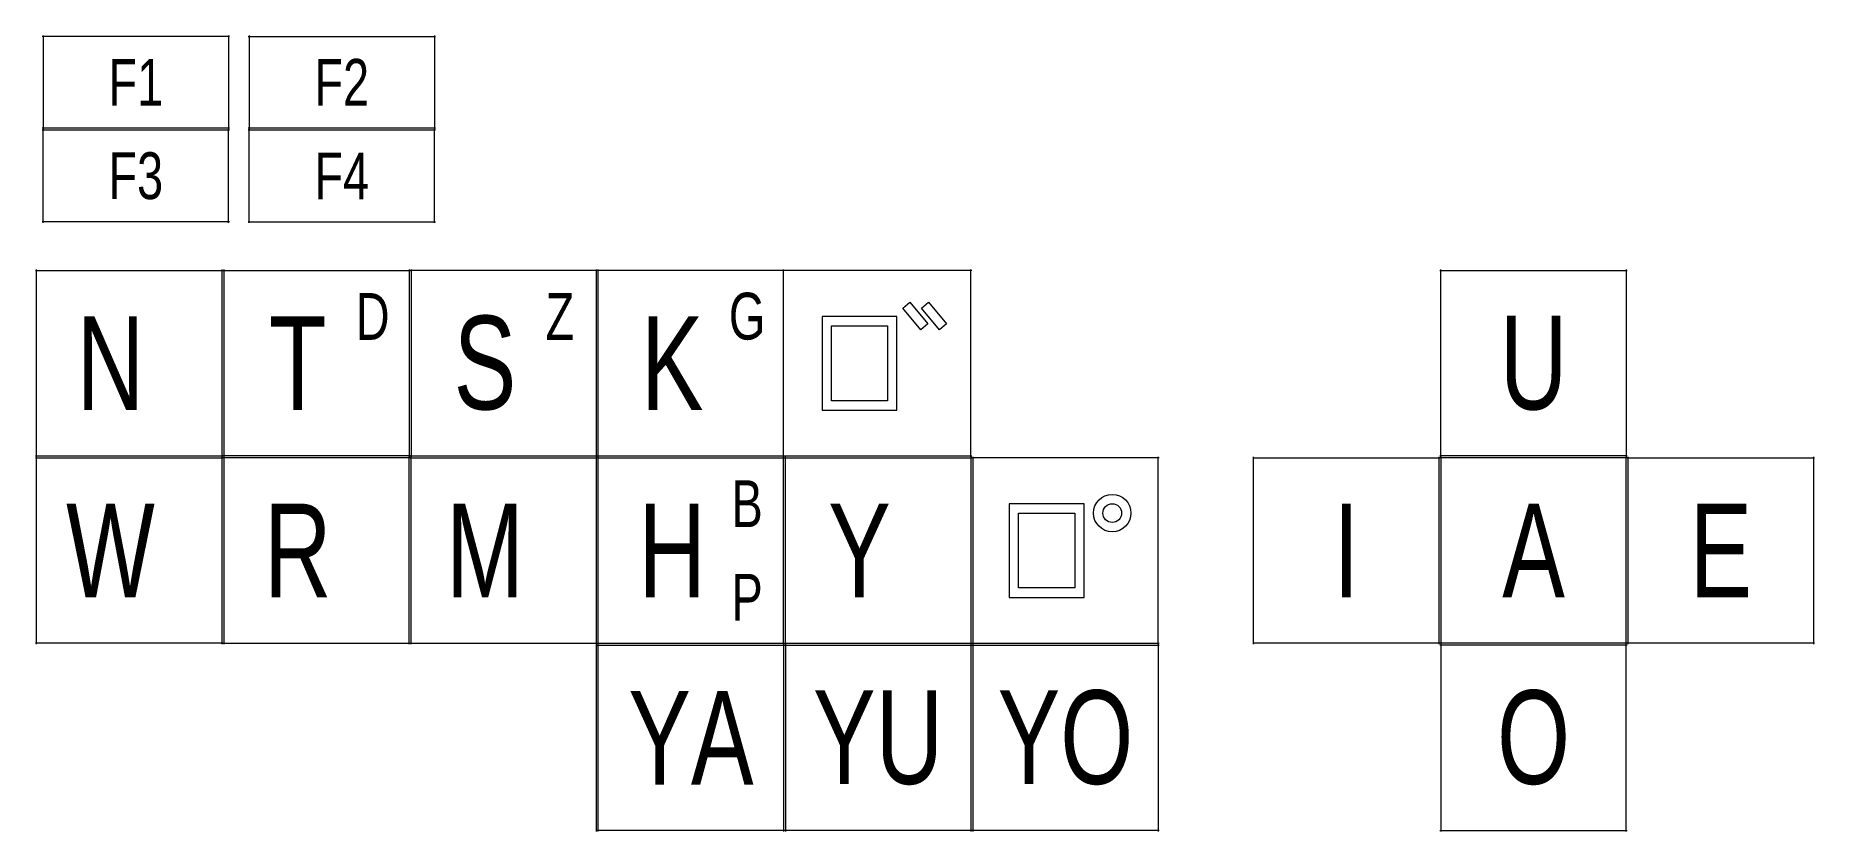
# Model space of a CAD drawing. Header units: millimetres. Extents: x 10 to 200, y 10 to 95.
import ezdxf

# ---------------------------------------------------------------- set-up
doc = ezdxf.new("R2010")
doc.units = ezdxf.units.MM
doc.layers.add('Laser-Cut', color=1, linetype='CONTINUOUS', lineweight=0)
doc.layers.add('Laser_Kana_Engrave', color=7, linetype='CONTINUOUS', lineweight=0)
doc.styles.get("Standard").update_dxf_attribs({"font": 'txt', "width": 0.75})

msp = doc.modelspace()

# ---------------------------------------------------------------- linework, layer by layer
at = {"layer": 'Laser-Cut'}
for p, q in [((10.8, 95), (10.8, 85)), ((30.6, 95), (30.6, 85)), ((32.8, 95), (32.8, 85)), ((52.6, 95), (52.6, 85)), ((30.7, 94.9), (10.7, 94.9)), ((32.7, 94.9), (52.7, 94.9)), ((30.7, 85.1), (10.7, 85.1)), ((30.7, 84.9), (10.7, 84.9)), ((10.8, 75), (10.8, 85)), ((30.6, 75), (30.6, 85)), ((52.7, 85.1), (32.7, 85.1)), ((52.7, 84.9), (32.7, 84.9)), ((32.8, 75), (32.8, 85)), ((52.6, 75), (52.6, 85)), ((30.7, 75.1), (10.7, 75.1)), ((32.7, 75.1), (52.7, 75.1)), ((10, 69.9), (30, 69.9)), ((10.1, 30), (10.1, 70)), ((29.9, 70), (29.9, 30)), ((30, 69.9), (50, 69.9)), ((30.1, 70), (30.1, 30)), ((49.9, 70), (49.9, 50)), ((70, 69.9), (50, 69.9)), ((50.1, 70), (50.1, 50)), ((69.9, 50), (69.9, 70)), ((90, 69.9), (70, 69.9)), ((70.1, 50), (70.1, 70)), ((89.9, 50), (89.9, 70)), ((110, 69.9), (90, 69.9)), ((109.9, 50), (109.9, 70)), ((160, 69.9), (180, 69.9)), ((160.1, 50), (160.1, 70)), ((179.9, 70), (179.9, 50)), ((10, 50.1), (30, 50.1)), ((10, 49.9), (30, 49.9)), ((50, 50.1), (30, 50.1)), ((50, 49.9), (30, 49.9)), ((49.9, 30), (49.9, 50)), ((50, 50.1), (70, 50.1)), ((50, 49.9), (70, 49.9)), ((50.1, 30), (50.1, 50)), ((69.9, 30), (69.9, 50)), ((70, 50.1), (90, 50.1)), ((70, 49.9), (90, 49.9)), ((70.1, 30), (70.1, 50)), ((89.9, 30), (89.9, 50)), ((90, 50.1), (110, 50.1)), ((90, 49.9), (110, 49.9)), ((90.1, 30), (90.1, 50)), ((109.9, 50), (109.9, 30)), ((130, 49.9), (110, 49.9)), ((110.1, 50), (110.1, 30)), ((129.9, 30), (129.9, 50)), ((140, 49.9), (160, 49.9)), ((140.1, 30), (140.1, 50)), ((159.9, 50), (159.9, 30)), ((180, 50.1), (160, 50.1)), ((180, 49.9), (160, 49.9)), ((160.1, 50), (160.1, 30)), ((179.9, 30), (179.9, 50)), ((180, 49.9), (200, 49.9)), ((180.1, 30), (180.1, 50)), ((199.9, 50), (199.9, 30)), ((30, 30.1), (10, 30.1)), ((30, 30.1), (50, 30.1)), ((50, 30.1), (70, 30.1)), ((69.9, 10), (69.9, 30)), ((70, 30.1), (90, 30.1)), ((70, 29.9), (90, 29.9)), ((70.1, 10), (70.1, 30)), ((89.9, 30), (89.9, 10)), ((90, 30.1), (130, 30.1)), ((90, 29.9), (130, 29.9)), ((90.1, 30), (90.1, 10)), ((109.9, 30), (109.9, 10)), ((110.1, 30), (110.1, 10)), ((129.9, 30), (129.9, 10)), ((160, 30.1), (140, 30.1)), ((180, 30.1), (160, 30.1)), ((180, 29.9), (160, 29.9)), ((160.1, 30), (160.1, 10)), ((179.9, 10), (179.9, 30)), ((200, 30.1), (180, 30.1)), ((130, 10.1), (70, 10.1)), ((160, 10.1), (180, 10.1))]:
    msp.add_line(p, q, dxfattribs=at)
at = {"layer": 'Laser_Kana_Engrave'}
for p, q in [((102.62, 65.87), (103.39, 66.52)), ((103.39, 66.52), (105.31, 64.22)), ((104.62, 65.87), (105.39, 66.52)), ((105.39, 66.52), (107.31, 64.22)), ((102, 65), (94, 65)), ((94, 65), (94, 55)), ((102, 55), (102, 65)), ((104.55, 63.57), (102.62, 65.87)), ((106.55, 63.57), (104.62, 65.87)), ((95, 64), (101, 64)), ((95, 56), (95, 64)), ((101, 64), (101, 56)), ((105.31, 64.22), (104.55, 63.57)), ((107.31, 64.22), (106.55, 63.57)), ((101, 56), (95, 56)), ((94, 55), (102, 55)), ((122, 45), (114, 45)), ((114, 45), (114, 35)), ((115, 44), (121, 44)), ((115, 36), (115, 44)), ((121, 44), (121, 36)), ((122, 35), (122, 45)), ((114, 35), (122, 35)), ((121, 36), (115, 36))]:
    msp.add_line(p, q, dxfattribs=at)
for radius in [2, 1]:
    msp.add_circle((125, 44), radius, dxfattribs=at)

# ---------------------------------------------------------------- texts
at = {"layer": 'Laser_Kana_Engrave', "width": 100, "attachment_point": 5}
for s, insert, char_height in [('F1', (20.7, 90), 5), ('F2', (42.7, 90), 5), ('F3', (20.7, 80), 5), ('F4', (42.7, 80), 5), ('D', (46, 65), 5), ('Z', (66, 65), 5), ('G', (86, 65), 5), ('N', (18, 60), 10), ('T', (38, 60), 10), ('S', (58, 60), 10), ('K', (78, 60), 10), ('U', (170, 60), 10), ('B', (86, 45), 5), ('W', (18, 40), 10), ('R', (38, 40), 10), ('M', (58, 40), 10), ('H', (78, 40), 10), ('Y', (98, 40), 10), ('I', (150, 40), 10), ('A', (170, 40), 10), ('E', (190, 40), 10), ('P', (86, 35), 5), ('YA', (80, 20), 10), ('YU', (100, 20), 10), ('YO', (120, 20), 10), ('O', (170, 20), 10)]:
    msp.add_mtext(s, dxfattribs=dict(at, insert=insert, char_height=char_height))

doc.saveas('drawing.dxf')
